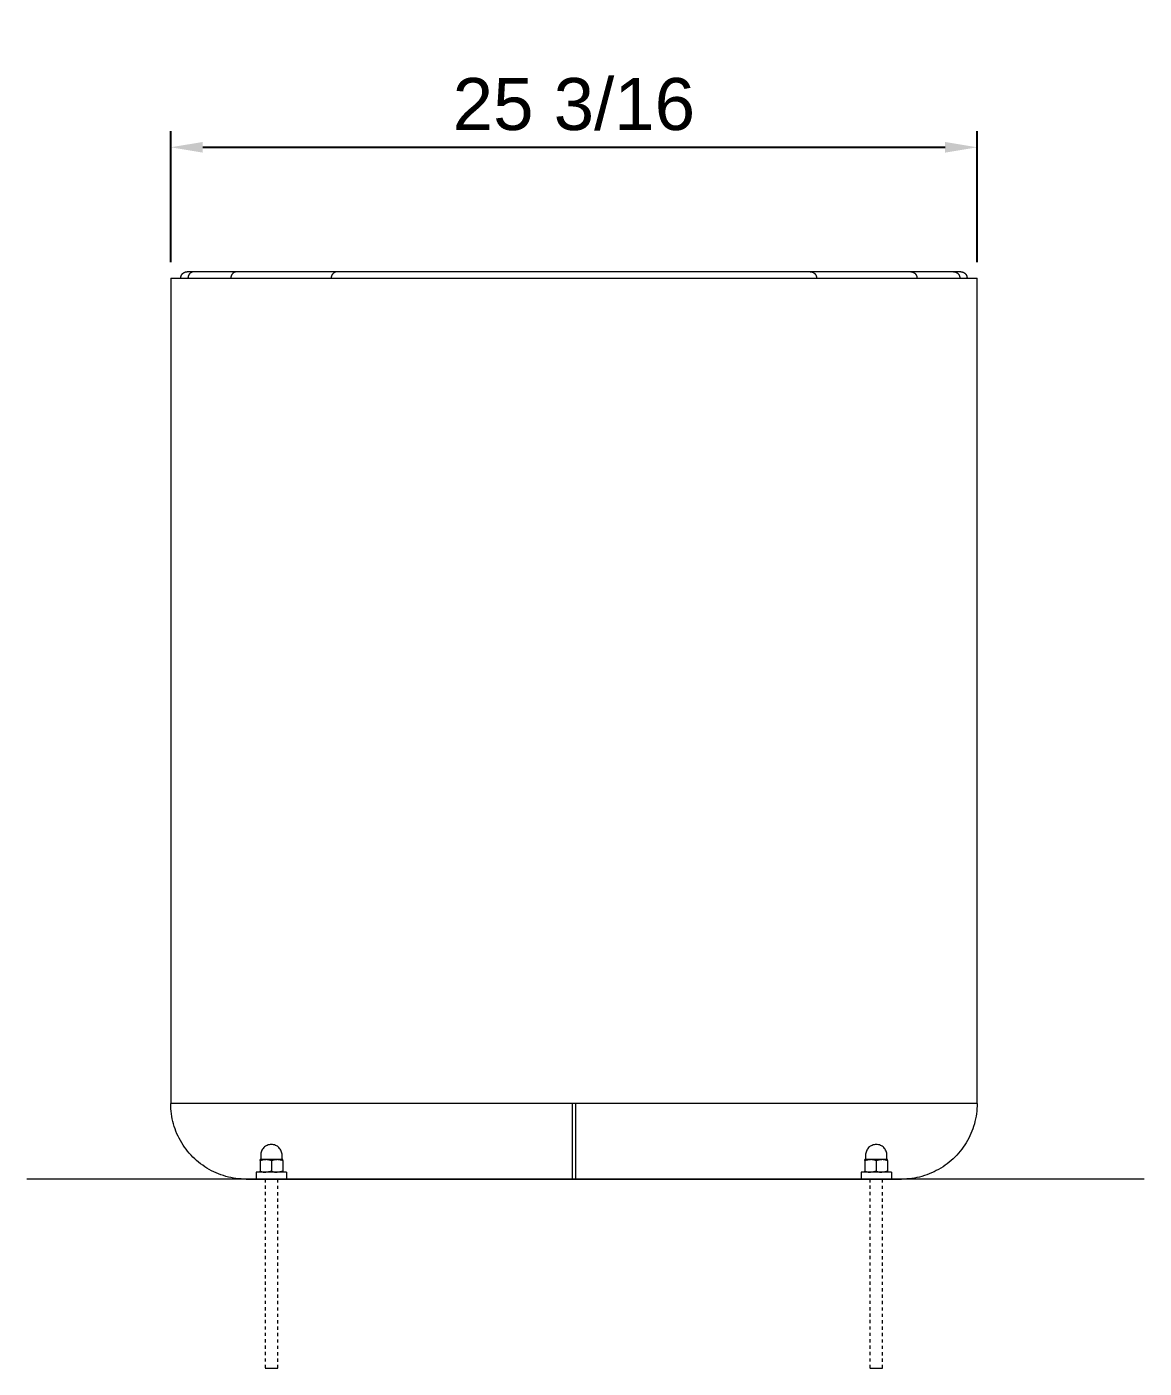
# Model space of a CAD drawing. Header units: inches. Extents: x -4 to 181, y -4 to 117.
# Drawn here: x 77.87 to 112.78, y 75.15 to 117.06 of the extents above; entities that cross this region are included whole.
import ezdxf

# ---------------------------------------------------------------- set-up
doc = ezdxf.new("R2010")
doc.units = ezdxf.units.IN
doc.header["$PDSIZE"] = -1
doc.linetypes.add('HIDDEN', pattern=[1.905, 1.27, -0.635])
for name, color, linetype, lineweight in [('ZANO_R', 7, 'Continuous', 0), ('ZANO_R_przerywana', 250, 'HIDDEN', 0), ('ZANO_W', 1, 'Continuous', 0)]:
    doc.layers.add(name, color=color, linetype=linetype, lineweight=lineweight)
doc.styles.get("Standard").update_dxf_attribs({"font": 'arial.ttf'})
doc.dimstyles.new('amerykanie', dxfattribs={"dimtxt": 50, "dimasz": 50, "dimexe": 0.5, "dimexo": 0.5, "dimgap": 1, "dimtad": 1, "dimdec": 0, "dimzin": 0, "dimlunit": 5, "dimtxsty": 'Standard', "dimcen": 0.09, "dimclrd": 1, "dimclre": 1, "dimclrt": 1, "dimazin": 0, "dimtfac": 1, "dimtdec": 0, "dimtmove": 0, "dimatfit": 3, "dimfxl": 1, "dimtzin": 0, "dimarcsym": 1})

# ---------------------------------------------------------------- blocks, each defined once
blk = doc.blocks.new('*D348')
at = {"layer": 'Defpoints', "color": 0}
for p in [(107.558, 113.294), (82.361, 109.208), (107.558, 109.208)]:
    blk.add_point(p, dxfattribs=at)
at = {"layer": 'ZANO_W', "color": 1, "lineweight": -2}
for p, q in [((82.361, 109.708), (82.361, 113.794)), ((107.558, 109.708), (107.558, 113.794)), ((83.361, 113.294), (106.558, 113.294))]:
    blk.add_line(p, q, dxfattribs=at)
at = {"layer": 'ZANO_W', "color": 1}
for points in [[(83.361, 113.46), (83.361, 113.127), (82.361, 113.294)], [(106.558, 113.127), (106.558, 113.46), (107.558, 113.294)]]:
    blk.add_solid(points, dxfattribs=at)
at = {"layer": 'ZANO_W', "color": 1, "insert": (94.959, 114.634), "char_height": 1.625, "attachment_point": 5}
blk.add_mtext('25 3/16', dxfattribs=at)

msp = doc.modelspace()

# ---------------------------------------------------------------- linework, layer by layer
at = {"layer": 'ZANO_R'}
for p, q in [((82.77033, 109.37645), (82.77613, 109.37984)), ((82.77613, 109.37984), (82.78204, 109.38304)), ((82.78204, 109.38304), (82.78806, 109.38603)), ((82.78806, 109.38603), (82.79418, 109.38881)), ((82.79418, 109.38881), (82.80039, 109.39138)), ((82.80039, 109.39138), (82.80669, 109.39374)), ((82.80669, 109.39374), (82.81306, 109.39588)), ((82.81306, 109.39588), (82.8195, 109.39781)), ((82.8195, 109.39781), (82.826, 109.39951)), ((82.826, 109.39951), (82.83256, 109.40099)), ((82.83256, 109.40099), (82.83916, 109.40224)), ((82.83916, 109.40224), (82.8458, 109.40327)), ((82.8458, 109.40327), (82.85248, 109.40407)), ((82.85248, 109.40407), (82.85917, 109.40465)), ((82.85917, 109.40465), (82.86589, 109.40499)), ((82.86589, 109.40499), (82.87261, 109.40511)), ((82.87362, 109.40511), (82.87261, 109.40511)), ((82.88606, 109.40511), (82.87362, 109.40511)), ((82.88677, 109.40511), (82.88606, 109.40511)), ((82.88716, 109.40511), (82.88677, 109.40511)), ((82.88789, 109.40511), (82.88716, 109.40511)), ((82.8883, 109.40511), (82.88789, 109.40511)), ((82.88905, 109.40511), (82.8883, 109.40511)), ((82.88949, 109.40511), (82.88905, 109.40511)), ((82.89026, 109.40511), (82.88949, 109.40511)), ((82.89071, 109.40511), (82.89026, 109.40511)), ((82.89151, 109.40511), (82.89071, 109.40511)), ((82.89198, 109.40511), (82.89151, 109.40511)), ((82.89281, 109.40511), (82.89198, 109.40511)), ((82.8933, 109.40511), (82.89281, 109.40511)), ((82.89415, 109.40511), (82.8933, 109.40511)), ((82.89465, 109.40511), (82.89415, 109.40511)), ((82.89553, 109.40511), (82.89465, 109.40511)), ((82.89605, 109.40511), (82.89553, 109.40511)), ((82.89696, 109.40511), (82.89605, 109.40511)), ((82.89749, 109.40511), (82.89696, 109.40511)), ((82.89843, 109.40511), (82.89749, 109.40511)), ((82.89898, 109.40511), (82.89843, 109.40511)), ((82.89995, 109.40511), (82.89898, 109.40511)), ((82.90051, 109.40511), (82.89995, 109.40511)), ((82.90151, 109.40511), (82.90051, 109.40511)), ((82.90208, 109.40511), (82.90151, 109.40511)), ((82.90312, 109.40511), (82.90208, 109.40511)), ((82.90369, 109.40511), (82.90312, 109.40511)), ((82.90477, 109.40511), (82.90369, 109.40511)), ((82.90535, 109.40511), (82.90477, 109.40511)), ((82.90646, 109.40511), (82.90535, 109.40511)), ((82.90705, 109.40511), (82.90646, 109.40511)), ((82.9082, 109.40511), (82.90705, 109.40511)), ((82.90879, 109.40511), (82.9082, 109.40511)), ((82.90998, 109.40511), (82.90879, 109.40511)), ((82.91058, 109.40511), (82.90998, 109.40511)), ((82.91181, 109.40511), (82.91058, 109.40511)), ((82.91241, 109.40511), (82.91181, 109.40511)), ((82.91368, 109.40511), (82.91241, 109.40511)), ((82.91428, 109.40511), (82.91368, 109.40511)), ((82.9156, 109.40511), (82.91428, 109.40511)), ((82.9162, 109.40511), (82.9156, 109.40511)), ((82.91757, 109.40511), (82.9162, 109.40511)), ((82.91815, 109.40511), (82.91757, 109.40511)), ((82.96071, 109.40511), (82.91815, 109.40511)), ((83.09791, 109.40511), (82.96071, 109.40511)), ((83.00143, 109.37984), (82.99563, 109.37645)), ((83.00735, 109.38304), (83.00143, 109.37984)), ((83.01337, 109.38603), (83.00735, 109.38304)), ((83.01949, 109.38881), (83.01337, 109.38603)), ((83.0257, 109.39138), (83.01949, 109.38881)), ((83.03199, 109.39374), (83.0257, 109.39138)), ((83.03836, 109.39588), (83.03199, 109.39374)), ((83.0448, 109.39781), (83.03836, 109.39588)), ((83.0513, 109.39951), (83.0448, 109.39781)), ((83.05786, 109.40099), (83.0513, 109.39951)), ((83.06446, 109.40224), (83.05786, 109.40099)), ((83.07111, 109.40327), (83.06446, 109.40224)), ((83.07778, 109.40407), (83.07111, 109.40327)), ((83.08448, 109.40465), (83.07778, 109.40407)), ((83.09119, 109.40499), (83.08448, 109.40465)), ((83.09791, 109.40511), (83.09119, 109.40499)), ((83.3872, 109.40511), (83.09791, 109.40511)), ((83.38785, 109.40511), (83.3872, 109.40511)), ((83.39378, 109.40511), (83.38785, 109.40511)), ((83.3944, 109.40511), (83.39378, 109.40511)), ((83.40039, 109.40511), (83.3944, 109.40511)), ((83.401, 109.40511), (83.40039, 109.40511)), ((83.40705, 109.40511), (83.401, 109.40511)), ((83.40764, 109.40511), (83.40705, 109.40511)), ((83.41375, 109.40511), (83.40764, 109.40511)), ((83.41432, 109.40511), (83.41375, 109.40511)), ((83.42049, 109.40511), (83.41432, 109.40511)), ((83.42104, 109.40511), (83.42049, 109.40511)), ((83.42728, 109.40511), (83.42104, 109.40511)), ((83.42781, 109.40511), (83.42728, 109.40511)), ((83.4341, 109.40511), (83.42781, 109.40511)), ((83.43463, 109.40511), (83.4341, 109.40511)), ((83.44096, 109.40511), (83.43463, 109.40511)), ((83.44149, 109.40511), (83.44096, 109.40511)), ((83.44787, 109.40511), (83.44149, 109.40511)), ((83.44839, 109.40511), (83.44787, 109.40511)), ((83.45481, 109.40511), (83.44839, 109.40511)), ((83.45533, 109.40511), (83.45481, 109.40511)), ((83.4618, 109.40511), (83.45533, 109.40511)), ((83.99143, 109.40511), (83.4618, 109.40511)), ((84.4357, 109.40511), (83.99143, 109.40511)), ((84.33922, 109.37984), (84.33342, 109.37645)), ((84.34514, 109.38304), (84.33922, 109.37984)), ((84.35116, 109.38603), (84.34514, 109.38304)), ((84.35728, 109.38881), (84.35116, 109.38603)), ((84.36349, 109.39138), (84.35728, 109.38881)), ((84.36978, 109.39374), (84.36349, 109.39138)), ((84.37615, 109.39588), (84.36978, 109.39374)), ((84.38259, 109.39781), (84.37615, 109.39588)), ((84.3891, 109.39951), (84.38259, 109.39781)), ((84.39565, 109.40099), (84.3891, 109.39951)), ((84.40226, 109.40224), (84.39565, 109.40099)), ((84.4089, 109.40327), (84.40226, 109.40224)), ((84.41557, 109.40407), (84.4089, 109.40327)), ((84.42227, 109.40465), (84.41557, 109.40407)), ((84.42898, 109.40499), (84.42227, 109.40465)), ((84.4357, 109.40511), (84.42898, 109.40499)), ((85.36947, 109.40511), (84.4357, 109.40511)), ((85.38125, 109.40511), (85.36947, 109.40511)), ((85.38615, 109.40511), (85.38125, 109.40511)), ((85.39797, 109.40511), (85.38615, 109.40511)), ((85.40289, 109.40511), (85.39797, 109.40511)), ((85.41474, 109.40511), (85.40289, 109.40511)), ((85.41968, 109.40511), (85.41474, 109.40511)), ((85.43156, 109.40511), (85.41968, 109.40511)), ((85.43651, 109.40511), (85.43156, 109.40511)), ((85.44844, 109.40511), (85.43651, 109.40511)), ((85.45339, 109.40511), (85.44844, 109.40511)), ((85.46536, 109.40511), (85.45339, 109.40511)), ((85.47032, 109.40511), (85.46536, 109.40511)), ((85.48234, 109.40511), (85.47032, 109.40511)), ((85.4873, 109.40511), (85.48234, 109.40511)), ((85.49937, 109.40511), (85.4873, 109.40511)), ((85.50433, 109.40511), (85.49937, 109.40511)), ((85.51644, 109.40511), (85.50433, 109.40511)), ((85.52141, 109.40511), (85.51644, 109.40511)), ((85.53357, 109.40511), (85.52141, 109.40511)), ((85.53853, 109.40511), (85.53357, 109.40511)), ((85.55075, 109.40511), (85.53853, 109.40511)), ((85.5557, 109.40511), (85.55075, 109.40511)), ((86.56981, 109.40511), (85.5557, 109.40511)), ((87.57277, 109.40511), (86.56981, 109.40511)), ((87.47629, 109.37984), (87.47049, 109.37645)), ((87.4822, 109.38304), (87.47629, 109.37984)), ((87.48822, 109.38603), (87.4822, 109.38304)), ((87.49434, 109.38881), (87.48822, 109.38603)), ((87.50055, 109.39138), (87.49434, 109.38881)), ((87.50685, 109.39374), (87.50055, 109.39138)), ((87.51322, 109.39588), (87.50685, 109.39374)), ((87.51966, 109.39781), (87.51322, 109.39588)), ((87.52616, 109.39951), (87.51966, 109.39781)), ((87.53272, 109.40099), (87.52616, 109.39951)), ((87.53932, 109.40224), (87.53272, 109.40099)), ((87.54596, 109.40327), (87.53932, 109.40224)), ((87.55264, 109.40407), (87.54596, 109.40327)), ((87.55933, 109.40465), (87.55264, 109.40407)), ((87.56605, 109.40499), (87.55933, 109.40465)), ((87.57277, 109.40511), (87.56605, 109.40499)), ((102.34582, 109.40511), (87.57277, 109.40511)), ((102.34582, 109.40511), (102.35254, 109.40499)), ((103.34877, 109.40511), (102.34582, 109.40511)), ((102.35254, 109.40499), (102.35925, 109.40465)), ((102.35925, 109.40465), (102.36595, 109.40407)), ((102.36595, 109.40407), (102.37262, 109.40327)), ((102.37262, 109.40327), (102.37927, 109.40224)), ((102.37927, 109.40224), (102.38587, 109.40099)), ((102.38587, 109.40099), (102.39243, 109.39951)), ((102.39243, 109.39951), (102.39893, 109.39781)), ((102.39893, 109.39781), (102.40537, 109.39588)), ((102.40537, 109.39588), (102.41174, 109.39374)), ((102.41174, 109.39374), (102.41803, 109.39138)), ((102.41803, 109.39138), (102.42424, 109.38881)), ((102.42424, 109.38881), (102.43036, 109.38603)), ((102.43036, 109.38603), (102.43638, 109.38304)), ((102.43638, 109.38304), (102.4423, 109.37984)), ((102.4423, 109.37984), (102.4481, 109.37645)), ((104.36288, 109.40511), (103.34877, 109.40511)), ((104.36784, 109.40511), (104.36288, 109.40511)), ((104.38006, 109.40511), (104.36784, 109.40511)), ((104.38501, 109.40511), (104.38006, 109.40511)), ((104.39718, 109.40511), (104.38501, 109.40511)), ((104.40214, 109.40511), (104.39718, 109.40511)), ((104.41426, 109.40511), (104.40214, 109.40511)), ((104.41922, 109.40511), (104.41426, 109.40511)), ((104.43128, 109.40511), (104.41922, 109.40511)), ((104.43625, 109.40511), (104.43128, 109.40511)), ((104.44826, 109.40511), (104.43625, 109.40511)), ((104.45322, 109.40511), (104.44826, 109.40511)), ((104.46519, 109.40511), (104.45322, 109.40511)), ((104.47015, 109.40511), (104.46519, 109.40511)), ((104.48208, 109.40511), (104.47015, 109.40511)), ((104.48702, 109.40511), (104.48208, 109.40511)), ((104.49891, 109.40511), (104.48702, 109.40511)), ((104.50384, 109.40511), (104.49891, 109.40511)), ((104.5157, 109.40511), (104.50384, 109.40511)), ((104.52062, 109.40511), (104.5157, 109.40511)), ((104.53243, 109.40511), (104.52062, 109.40511)), ((104.53734, 109.40511), (104.53243, 109.40511)), ((104.54912, 109.40511), (104.53734, 109.40511)), ((105.48288, 109.40511), (104.54912, 109.40511)), ((105.48288, 109.40511), (105.4896, 109.40499)), ((105.92716, 109.40511), (105.48288, 109.40511)), ((105.4896, 109.40499), (105.49632, 109.40465)), ((105.49632, 109.40465), (105.50301, 109.40407)), ((105.50301, 109.40407), (105.50969, 109.40327)), ((105.50969, 109.40327), (105.51633, 109.40224)), ((105.51633, 109.40224), (105.52293, 109.40099)), ((105.52293, 109.40099), (105.52949, 109.39951)), ((105.52949, 109.39951), (105.53599, 109.39781)), ((105.53599, 109.39781), (105.54243, 109.39588)), ((105.54243, 109.39588), (105.5488, 109.39374)), ((105.5488, 109.39374), (105.5551, 109.39138)), ((105.5551, 109.39138), (105.56131, 109.38881)), ((105.56131, 109.38881), (105.56743, 109.38603)), ((105.56743, 109.38603), (105.57345, 109.38304)), ((105.57345, 109.38304), (105.57936, 109.37984)), ((105.57936, 109.37984), (105.58516, 109.37645)), ((106.45679, 109.40511), (105.92716, 109.40511)), ((106.46325, 109.40511), (106.45679, 109.40511)), ((106.46377, 109.40511), (106.46325, 109.40511)), ((106.4702, 109.40511), (106.46377, 109.40511)), ((106.47072, 109.40511), (106.4702, 109.40511)), ((106.4771, 109.40511), (106.47072, 109.40511)), ((106.47762, 109.40511), (106.4771, 109.40511)), ((106.48396, 109.40511), (106.47762, 109.40511)), ((106.48449, 109.40511), (106.48396, 109.40511)), ((106.49077, 109.40511), (106.48449, 109.40511)), ((106.49131, 109.40511), (106.49077, 109.40511)), ((106.49754, 109.40511), (106.49131, 109.40511)), ((106.49809, 109.40511), (106.49754, 109.40511)), ((106.50427, 109.40511), (106.49809, 109.40511)), ((106.50483, 109.40511), (106.50427, 109.40511)), ((106.51095, 109.40511), (106.50483, 109.40511)), ((106.51153, 109.40511), (106.51095, 109.40511)), ((106.51759, 109.40511), (106.51153, 109.40511)), ((106.51819, 109.40511), (106.51759, 109.40511)), ((106.52418, 109.40511), (106.51819, 109.40511)), ((106.52481, 109.40511), (106.52418, 109.40511)), ((106.53074, 109.40511), (106.52481, 109.40511)), ((106.53139, 109.40511), (106.53074, 109.40511)), ((106.82067, 109.40511), (106.53139, 109.40511)), ((106.82067, 109.40511), (106.82739, 109.40499)), ((106.95788, 109.40511), (106.82067, 109.40511)), ((106.82739, 109.40499), (106.83411, 109.40465)), ((106.83411, 109.40465), (106.8408, 109.40407)), ((106.8408, 109.40407), (106.84748, 109.40327)), ((106.84748, 109.40327), (106.85412, 109.40224)), ((106.85412, 109.40224), (106.86072, 109.40099)), ((106.86072, 109.40099), (106.86728, 109.39951)), ((106.86728, 109.39951), (106.87378, 109.39781)), ((106.87378, 109.39781), (106.88022, 109.39588)), ((106.88022, 109.39588), (106.88659, 109.39374)), ((106.88659, 109.39374), (106.89289, 109.39138)), ((106.89289, 109.39138), (106.8991, 109.38881)), ((106.8991, 109.38881), (106.90522, 109.38603)), ((106.90522, 109.38603), (106.91124, 109.38304)), ((106.91124, 109.38304), (106.91715, 109.37984)), ((106.91715, 109.37984), (106.92295, 109.37645)), ((107.00043, 109.40511), (106.95788, 109.40511)), ((107.00102, 109.40511), (107.00043, 109.40511)), ((107.00239, 109.40511), (107.00102, 109.40511)), ((107.00298, 109.40511), (107.00239, 109.40511)), ((107.0043, 109.40511), (107.00298, 109.40511)), ((107.0049, 109.40511), (107.0043, 109.40511)), ((107.00618, 109.40511), (107.0049, 109.40511)), ((107.00677, 109.40511), (107.00618, 109.40511)), ((107.008, 109.40511), (107.00677, 109.40511)), ((107.0086, 109.40511), (107.008, 109.40511)), ((107.00979, 109.40511), (107.0086, 109.40511)), ((107.01039, 109.40511), (107.00979, 109.40511)), ((107.01153, 109.40511), (107.01039, 109.40511)), ((107.01213, 109.40511), (107.01153, 109.40511)), ((107.01323, 109.40511), (107.01213, 109.40511)), ((107.01382, 109.40511), (107.01323, 109.40511)), ((107.01489, 109.40511), (107.01382, 109.40511)), ((107.01547, 109.40511), (107.01489, 109.40511)), ((107.01651, 109.40511), (107.01547, 109.40511)), ((107.01707, 109.40511), (107.01651, 109.40511)), ((107.01808, 109.40511), (107.01707, 109.40511)), ((107.01863, 109.40511), (107.01808, 109.40511)), ((107.01961, 109.40511), (107.01863, 109.40511)), ((107.02015, 109.40511), (107.01961, 109.40511)), ((107.02109, 109.40511), (107.02015, 109.40511)), ((107.02162, 109.40511), (107.02109, 109.40511)), ((107.02253, 109.40511), (107.02162, 109.40511)), ((107.02305, 109.40511), (107.02253, 109.40511)), ((107.02393, 109.40511), (107.02305, 109.40511)), ((107.02444, 109.40511), (107.02393, 109.40511)), ((107.02529, 109.40511), (107.02444, 109.40511)), ((107.02578, 109.40511), (107.02529, 109.40511)), ((107.0266, 109.40511), (107.02578, 109.40511)), ((107.02707, 109.40511), (107.0266, 109.40511)), ((107.02787, 109.40511), (107.02707, 109.40511)), ((107.02832, 109.40511), (107.02787, 109.40511)), ((107.0291, 109.40511), (107.02832, 109.40511)), ((107.02953, 109.40511), (107.0291, 109.40511)), ((107.03028, 109.40511), (107.02953, 109.40511)), ((107.0307, 109.40511), (107.03028, 109.40511)), ((107.03143, 109.40511), (107.0307, 109.40511)), ((107.03182, 109.40511), (107.03143, 109.40511)), ((107.03252, 109.40511), (107.03182, 109.40511)), ((107.04497, 109.40511), (107.03252, 109.40511)), ((107.04598, 109.40511), (107.04497, 109.40511)), ((107.04598, 109.40511), (107.0527, 109.40499)), ((107.0527, 109.40499), (107.05941, 109.40465)), ((107.05941, 109.40465), (107.06611, 109.40407)), ((107.06611, 109.40407), (107.07278, 109.40327)), ((107.07278, 109.40327), (107.07943, 109.40224)), ((107.07943, 109.40224), (107.08603, 109.40099)), ((107.08603, 109.40099), (107.09259, 109.39951)), ((107.09259, 109.39951), (107.09909, 109.39781)), ((107.09909, 109.39781), (107.10553, 109.39588)), ((107.10553, 109.39588), (107.1119, 109.39374)), ((107.1119, 109.39374), (107.11819, 109.39138)), ((107.11819, 109.39138), (107.1244, 109.38881)), ((107.1244, 109.38881), (107.13052, 109.38603)), ((107.13052, 109.38603), (107.13654, 109.38304)), ((107.13654, 109.38304), (107.14246, 109.37984)), ((107.14246, 109.37984), (107.14826, 109.37645)), ((82.36079, 109.20825), (82.36079, 83.4207)), ((82.36079, 109.20825), (107.55779, 109.20825)), ((82.67576, 109.20825), (82.67587, 109.21498)), ((82.67587, 109.21498), (82.67621, 109.22169)), ((82.67621, 109.22169), (82.67679, 109.22839)), ((82.67679, 109.22839), (82.67759, 109.23506)), ((82.67759, 109.23506), (82.67862, 109.2417)), ((82.67862, 109.2417), (82.67987, 109.24831)), ((82.67987, 109.24831), (82.68135, 109.25486)), ((82.68135, 109.25486), (82.68305, 109.26136)), ((82.68305, 109.26136), (82.68498, 109.26781)), ((82.68498, 109.26781), (82.68712, 109.27418)), ((82.68712, 109.27418), (82.68948, 109.28047)), ((82.68948, 109.28047), (82.69205, 109.28668)), ((82.69205, 109.28668), (82.69484, 109.2928)), ((82.69484, 109.2928), (82.69783, 109.29882)), ((82.69783, 109.29882), (82.70102, 109.30473)), ((82.70102, 109.30473), (82.70441, 109.31054)), ((82.70441, 109.31054), (82.708, 109.31622)), ((82.708, 109.31622), (82.71178, 109.32178)), ((82.71178, 109.32178), (82.71575, 109.3272)), ((82.71575, 109.3272), (82.71991, 109.33249)), ((82.71991, 109.33249), (82.72424, 109.33763)), ((82.72424, 109.33763), (82.72874, 109.34262)), ((82.72874, 109.34262), (82.73341, 109.34745)), ((82.73341, 109.34745), (82.73825, 109.35212)), ((82.73825, 109.35212), (82.74324, 109.35662)), ((82.74324, 109.35662), (82.74838, 109.36095)), ((82.74838, 109.36095), (82.75366, 109.36511)), ((82.75366, 109.36511), (82.75909, 109.36908)), ((82.75909, 109.36908), (82.76464, 109.37286)), ((82.76464, 109.37286), (82.77033, 109.37645)), ((82.90118, 109.21498), (82.90106, 109.20825)), ((82.90152, 109.22169), (82.90118, 109.21498)), ((82.90209, 109.22839), (82.90152, 109.22169)), ((82.90289, 109.23506), (82.90209, 109.22839)), ((82.90392, 109.2417), (82.90289, 109.23506)), ((82.90518, 109.24831), (82.90392, 109.2417)), ((82.90666, 109.25486), (82.90518, 109.24831)), ((82.90836, 109.26136), (82.90666, 109.25486)), ((82.91028, 109.26781), (82.90836, 109.26136)), ((82.91243, 109.27418), (82.91028, 109.26781)), ((82.91479, 109.28047), (82.91243, 109.27418)), ((82.91736, 109.28668), (82.91479, 109.28047)), ((82.92014, 109.2928), (82.91736, 109.28668)), ((82.92313, 109.29882), (82.92014, 109.2928)), ((82.92632, 109.30473), (82.92313, 109.29882)), ((82.92972, 109.31054), (82.92632, 109.30473)), ((82.93331, 109.31622), (82.92972, 109.31054)), ((82.93709, 109.32178), (82.93331, 109.31622)), ((82.94106, 109.3272), (82.93709, 109.32178)), ((82.94521, 109.33249), (82.94106, 109.3272)), ((82.94954, 109.33763), (82.94521, 109.33249)), ((82.95405, 109.34262), (82.94954, 109.33763)), ((82.95872, 109.34745), (82.95405, 109.34262)), ((82.96355, 109.35212), (82.95872, 109.34745)), ((82.96854, 109.35662), (82.96355, 109.35212)), ((82.97368, 109.36095), (82.96854, 109.35662)), ((82.97897, 109.36511), (82.97368, 109.36095)), ((82.98439, 109.36908), (82.97897, 109.36511)), ((82.98995, 109.37286), (82.98439, 109.36908)), ((82.99563, 109.37645), (82.98995, 109.37286)), ((84.23897, 109.21498), (84.23885, 109.20825)), ((84.23931, 109.22169), (84.23897, 109.21498)), ((84.23988, 109.22839), (84.23931, 109.22169)), ((84.24069, 109.23506), (84.23988, 109.22839)), ((84.24171, 109.2417), (84.24069, 109.23506)), ((84.24297, 109.24831), (84.24171, 109.2417)), ((84.24445, 109.25486), (84.24297, 109.24831)), ((84.24615, 109.26136), (84.24445, 109.25486)), ((84.24808, 109.26781), (84.24615, 109.26136)), ((84.25022, 109.27418), (84.24808, 109.26781)), ((84.25258, 109.28047), (84.25022, 109.27418)), ((84.25515, 109.28668), (84.25258, 109.28047)), ((84.25793, 109.2928), (84.25515, 109.28668)), ((84.26092, 109.29882), (84.25793, 109.2928)), ((84.26412, 109.30473), (84.26092, 109.29882)), ((84.26751, 109.31054), (84.26412, 109.30473)), ((84.2711, 109.31622), (84.26751, 109.31054)), ((84.27488, 109.32178), (84.2711, 109.31622)), ((84.27885, 109.3272), (84.27488, 109.32178)), ((84.283, 109.33249), (84.27885, 109.3272)), ((84.28733, 109.33763), (84.283, 109.33249)), ((84.29184, 109.34262), (84.28733, 109.33763)), ((84.29651, 109.34745), (84.29184, 109.34262)), ((84.30134, 109.35212), (84.29651, 109.34745)), ((84.30633, 109.35662), (84.30134, 109.35212)), ((84.31147, 109.36095), (84.30633, 109.35662)), ((84.31676, 109.36511), (84.31147, 109.36095)), ((84.32218, 109.36908), (84.31676, 109.36511)), ((84.32774, 109.37286), (84.32218, 109.36908)), ((84.33342, 109.37645), (84.32774, 109.37286)), ((87.37603, 109.21498), (87.37592, 109.20825)), ((87.37637, 109.22169), (87.37603, 109.21498)), ((87.37695, 109.22839), (87.37637, 109.22169)), ((87.37775, 109.23506), (87.37695, 109.22839)), ((87.37878, 109.2417), (87.37775, 109.23506)), ((87.38003, 109.24831), (87.37878, 109.2417)), ((87.38151, 109.25486), (87.38003, 109.24831)), ((87.38322, 109.26136), (87.38151, 109.25486)), ((87.38514, 109.26781), (87.38322, 109.26136)), ((87.38728, 109.27418), (87.38514, 109.26781)), ((87.38964, 109.28047), (87.38728, 109.27418)), ((87.39221, 109.28668), (87.38964, 109.28047)), ((87.395, 109.2928), (87.39221, 109.28668)), ((87.39799, 109.29882), (87.395, 109.2928)), ((87.40118, 109.30473), (87.39799, 109.29882)), ((87.40457, 109.31054), (87.40118, 109.30473)), ((87.40816, 109.31622), (87.40457, 109.31054)), ((87.41195, 109.32178), (87.40816, 109.31622)), ((87.41591, 109.3272), (87.41195, 109.32178)), ((87.42007, 109.33249), (87.41591, 109.3272)), ((87.4244, 109.33763), (87.42007, 109.33249)), ((87.4289, 109.34262), (87.4244, 109.33763)), ((87.43357, 109.34745), (87.4289, 109.34262)), ((87.43841, 109.35212), (87.43357, 109.34745)), ((87.4434, 109.35662), (87.43841, 109.35212)), ((87.44854, 109.36095), (87.4434, 109.35662)), ((87.45382, 109.36511), (87.44854, 109.36095)), ((87.45925, 109.36908), (87.45382, 109.36511)), ((87.4648, 109.37286), (87.45925, 109.36908)), ((87.47049, 109.37645), (87.4648, 109.37286)), ((102.4481, 109.37645), (102.45378, 109.37286)), ((102.45378, 109.37286), (102.45934, 109.36908)), ((102.45934, 109.36908), (102.46476, 109.36511)), ((102.46476, 109.36511), (102.47005, 109.36095)), ((102.47005, 109.36095), (102.47519, 109.35662)), ((102.47519, 109.35662), (102.48018, 109.35212)), ((102.48018, 109.35212), (102.48501, 109.34745)), ((102.48501, 109.34745), (102.48968, 109.34262)), ((102.48968, 109.34262), (102.49419, 109.33763)), ((102.49419, 109.33763), (102.49852, 109.33249)), ((102.49852, 109.33249), (102.50267, 109.3272)), ((102.50267, 109.3272), (102.50664, 109.32178)), ((102.50664, 109.32178), (102.51042, 109.31622)), ((102.51042, 109.31622), (102.51401, 109.31054)), ((102.51401, 109.31054), (102.51741, 109.30473)), ((102.51741, 109.30473), (102.5206, 109.29882)), ((102.5206, 109.29882), (102.52359, 109.2928)), ((102.52359, 109.2928), (102.52637, 109.28668)), ((102.52637, 109.28668), (102.52894, 109.28047)), ((102.52894, 109.28047), (102.5313, 109.27418)), ((102.5313, 109.27418), (102.53345, 109.26781)), ((102.53345, 109.26781), (102.53537, 109.26136)), ((102.53537, 109.26136), (102.53707, 109.25486)), ((102.53707, 109.25486), (102.53855, 109.24831)), ((102.53855, 109.24831), (102.53981, 109.2417)), ((102.53981, 109.2417), (102.54084, 109.23506)), ((102.54084, 109.23506), (102.54164, 109.22839)), ((102.54164, 109.22839), (102.54221, 109.22169)), ((102.54221, 109.22169), (102.54255, 109.21498)), ((102.54255, 109.21498), (102.54267, 109.20825)), ((105.58516, 109.37645), (105.59085, 109.37286)), ((105.59085, 109.37286), (105.5964, 109.36908)), ((105.5964, 109.36908), (105.60183, 109.36511)), ((105.60183, 109.36511), (105.60711, 109.36095)), ((105.60711, 109.36095), (105.61225, 109.35662)), ((105.61225, 109.35662), (105.61724, 109.35212)), ((105.61724, 109.35212), (105.62208, 109.34745)), ((105.62208, 109.34745), (105.62675, 109.34262)), ((105.62675, 109.34262), (105.63125, 109.33763)), ((105.63125, 109.33763), (105.63558, 109.33249)), ((105.63558, 109.33249), (105.63973, 109.3272)), ((105.63973, 109.3272), (105.6437, 109.32178)), ((105.6437, 109.32178), (105.64749, 109.31622)), ((105.64749, 109.31622), (105.65108, 109.31054)), ((105.65108, 109.31054), (105.65447, 109.30473)), ((105.65447, 109.30473), (105.65766, 109.29882)), ((105.65766, 109.29882), (105.66065, 109.2928)), ((105.66065, 109.2928), (105.66344, 109.28668)), ((105.66344, 109.28668), (105.66601, 109.28047)), ((105.66601, 109.28047), (105.66837, 109.27418)), ((105.66837, 109.27418), (105.67051, 109.26781)), ((105.67051, 109.26781), (105.67243, 109.26136)), ((105.67243, 109.26136), (105.67414, 109.25486)), ((105.67414, 109.25486), (105.67562, 109.24831)), ((105.67562, 109.24831), (105.67687, 109.2417)), ((105.67687, 109.2417), (105.6779, 109.23506)), ((105.6779, 109.23506), (105.6787, 109.22839)), ((105.6787, 109.22839), (105.67927, 109.22169)), ((105.67927, 109.22169), (105.67962, 109.21498)), ((105.67962, 109.21498), (105.67973, 109.20825)), ((106.92295, 109.37645), (106.92864, 109.37286)), ((106.92864, 109.37286), (106.93419, 109.36908)), ((106.93419, 109.36908), (106.93962, 109.36511)), ((106.93962, 109.36511), (106.9449, 109.36095)), ((106.9449, 109.36095), (106.95004, 109.35662)), ((106.95004, 109.35662), (106.95504, 109.35212)), ((106.95504, 109.35212), (106.95987, 109.34745)), ((106.95987, 109.34745), (106.96454, 109.34262)), ((106.96454, 109.34262), (106.96904, 109.33763)), ((106.96904, 109.33763), (106.97337, 109.33249)), ((106.97337, 109.33249), (106.97753, 109.3272)), ((106.97753, 109.3272), (106.9815, 109.32178)), ((106.9815, 109.32178), (106.98528, 109.31622)), ((106.98528, 109.31622), (106.98887, 109.31054)), ((106.98887, 109.31054), (106.99226, 109.30473)), ((106.99226, 109.30473), (106.99545, 109.29882)), ((106.99545, 109.29882), (106.99845, 109.2928)), ((106.99845, 109.2928), (107.00123, 109.28668)), ((107.00123, 109.28668), (107.0038, 109.28047)), ((107.0038, 109.28047), (107.00616, 109.27418)), ((107.00616, 109.27418), (107.0083, 109.26781)), ((107.0083, 109.26781), (107.01023, 109.26136)), ((107.01023, 109.26136), (107.01193, 109.25486)), ((107.01193, 109.25486), (107.01341, 109.24831)), ((107.01341, 109.24831), (107.01466, 109.2417)), ((107.01466, 109.2417), (107.01569, 109.23506)), ((107.01569, 109.23506), (107.01649, 109.22839)), ((107.01649, 109.22839), (107.01707, 109.22169)), ((107.01707, 109.22169), (107.01741, 109.21498)), ((107.01741, 109.21498), (107.01752, 109.20825)), ((107.14826, 109.37645), (107.15394, 109.37286)), ((107.15394, 109.37286), (107.1595, 109.36908)), ((107.1595, 109.36908), (107.16492, 109.36511)), ((107.16492, 109.36511), (107.17021, 109.36095)), ((107.17021, 109.36095), (107.17535, 109.35662)), ((107.17535, 109.35662), (107.18034, 109.35212)), ((107.18034, 109.35212), (107.18517, 109.34745)), ((107.18517, 109.34745), (107.18984, 109.34262)), ((107.18984, 109.34262), (107.19435, 109.33763)), ((107.19435, 109.33763), (107.19868, 109.33249)), ((107.19868, 109.33249), (107.20283, 109.3272)), ((107.20283, 109.3272), (107.2068, 109.32178)), ((107.2068, 109.32178), (107.21058, 109.31622)), ((107.21058, 109.31622), (107.21417, 109.31054)), ((107.21417, 109.31054), (107.21757, 109.30473)), ((107.21757, 109.30473), (107.22076, 109.29882)), ((107.22076, 109.29882), (107.22375, 109.2928)), ((107.22375, 109.2928), (107.22653, 109.28668)), ((107.22653, 109.28668), (107.22911, 109.28047)), ((107.22911, 109.28047), (107.23146, 109.27418)), ((107.23146, 109.27418), (107.23361, 109.26781)), ((107.23361, 109.26781), (107.23553, 109.26136)), ((107.23553, 109.26136), (107.23723, 109.25486)), ((107.23723, 109.25486), (107.23871, 109.24831)), ((107.23871, 109.24831), (107.23997, 109.2417)), ((107.23997, 109.2417), (107.241, 109.23506)), ((107.241, 109.23506), (107.2418, 109.22839)), ((107.2418, 109.22839), (107.24237, 109.22169)), ((107.24237, 109.22169), (107.24272, 109.21498)), ((107.24272, 109.21498), (107.24283, 109.20825)), ((107.55779, 83.4207), (107.55779, 109.20825)), ((82.36079, 83.41775), (82.3608, 83.4207)), ((107.55779, 83.4207), (82.36079, 83.4207)), ((82.36217, 83.3371), (82.36079, 83.41775)), ((94.90024, 83.41849), (94.90024, 83.4207)), ((94.90024, 83.41849), (94.90024, 83.41775)), ((95.01835, 83.41849), (94.90024, 83.41849)), ((94.90024, 83.41775), (94.90024, 81.05556)), ((95.01835, 83.4207), (95.01835, 83.41849)), ((95.01835, 83.41775), (95.01835, 83.41849)), ((95.01835, 81.05553), (95.01835, 83.41775)), ((107.55779, 83.4207), (107.55651, 83.33999)), ((82.3663, 83.25654), (82.36217, 83.3371)), ((82.37318, 83.17618), (82.3663, 83.25654)), ((82.3828, 83.09609), (82.37318, 83.17618)), ((82.39514, 83.01638), (82.3828, 83.09609)), ((82.4102, 82.93714), (82.39514, 83.01638)), ((107.52389, 83.01898), (107.50891, 82.93965)), ((107.53616, 83.09876), (107.52389, 83.01898)), ((107.54569, 83.17892), (107.53616, 83.09876)), ((107.55248, 83.25936), (107.54569, 83.17892)), ((107.55651, 83.33999), (107.55248, 83.25936)), ((82.42796, 82.85846), (82.4102, 82.93714)), ((82.44839, 82.78043), (82.42796, 82.85846)), ((82.47148, 82.70314), (82.44839, 82.78043)), ((82.49719, 82.62669), (82.47148, 82.70314)), ((82.52549, 82.55116), (82.49719, 82.62669)), ((107.42218, 82.62887), (107.39392, 82.55325)), ((107.44783, 82.70541), (107.42218, 82.62887)), ((107.47085, 82.78278), (107.44783, 82.70541)), ((107.49122, 82.86089), (107.47085, 82.78278)), ((107.50891, 82.93965), (107.49122, 82.86089)), ((82.55636, 82.47664), (82.52549, 82.55116)), ((82.58975, 82.40321), (82.55636, 82.47664)), ((82.62563, 82.33097), (82.58975, 82.40321)), ((82.66396, 82.26), (82.62563, 82.33097)), ((82.70469, 82.19038), (82.66396, 82.26)), ((82.74777, 82.12218), (82.70469, 82.19038)), ((107.2149, 82.19202), (107.17184, 82.12374)), ((107.2556, 82.26173), (107.2149, 82.19202)), ((107.2939, 82.3328), (107.2556, 82.26173)), ((107.32974, 82.40513), (107.2939, 82.3328)), ((107.3631, 82.47864), (107.32974, 82.40513)), ((107.39392, 82.55325), (107.3631, 82.47864)), ((82.79315, 82.0555), (82.74777, 82.12218)), ((82.84079, 81.99041), (82.79315, 82.0555)), ((82.89061, 81.92698), (82.84079, 81.99041)), ((82.94258, 81.86529), (82.89061, 81.92698)), ((82.99662, 81.80541), (82.94258, 81.86529)), ((83.05267, 81.74741), (82.99662, 81.80541)), ((83.11067, 81.69135), (83.05267, 81.74741)), ((106.86696, 81.74845), (106.80895, 81.69232)), ((106.92302, 81.80653), (106.86696, 81.74845)), ((106.97707, 81.8665), (106.92302, 81.80653)), ((107.02903, 81.92827), (106.97707, 81.8665)), ((107.07885, 81.99179), (107.02903, 81.92827)), ((107.12647, 82.05697), (107.07885, 81.99179)), ((107.17184, 82.12374), (107.12647, 82.05697)), ((83.17055, 81.63731), (83.11067, 81.69135)), ((83.23225, 81.58535), (83.17055, 81.63731)), ((83.29567, 81.53552), (83.23225, 81.58535)), ((83.36077, 81.48789), (83.29567, 81.53552)), ((83.42745, 81.4425), (83.36077, 81.48789)), ((83.49564, 81.39942), (83.42745, 81.4425)), ((83.56527, 81.35869), (83.49564, 81.39942)), ((83.63624, 81.32037), (83.56527, 81.35869)), ((83.70848, 81.28449), (83.63624, 81.32037)), ((106.28315, 81.32078), (106.21086, 81.28485)), ((106.35416, 81.35917), (106.28315, 81.32078)), ((106.42382, 81.39996), (106.35416, 81.35917)), ((106.49205, 81.4431), (106.42382, 81.39996)), ((106.55876, 81.48855), (106.49205, 81.4431)), ((106.62389, 81.53626), (106.55876, 81.48855)), ((106.68734, 81.58616), (106.62389, 81.53626)), ((106.74905, 81.6382), (106.68734, 81.58616)), ((106.80895, 81.69232), (106.74905, 81.6382)), ((83.7819, 81.25109), (83.70848, 81.28449)), ((83.85642, 81.22023), (83.7819, 81.25109)), ((83.93195, 81.19192), (83.85642, 81.22023)), ((84.00841, 81.16621), (83.93195, 81.19192)), ((84.08569, 81.14313), (84.00841, 81.16621)), ((84.16372, 81.12269), (84.08569, 81.14313)), ((84.24241, 81.10494), (84.16372, 81.12269)), ((84.32165, 81.08988), (84.24241, 81.10494)), ((84.40136, 81.07753), (84.32165, 81.08988)), ((84.48144, 81.06791), (84.40136, 81.07753)), ((84.56181, 81.06104), (84.48144, 81.06791)), ((84.64236, 81.05691), (84.56181, 81.06104)), ((84.72301, 81.05553), (84.64236, 81.05691)), ((84.72301, 81.05553), (94.90024, 81.05553)), ((94.90024, 81.05553), (95.01835, 81.05553)), ((95.01835, 81.05553), (105.19558, 81.05553)), ((105.27629, 81.05691), (105.19558, 81.05553)), ((105.35691, 81.06104), (105.27629, 81.05691)), ((105.43734, 81.06793), (105.35691, 81.06104)), ((105.51749, 81.07757), (105.43734, 81.06793)), ((105.59726, 81.08993), (105.51749, 81.07757)), ((105.67656, 81.10501), (105.59726, 81.08993)), ((105.7553, 81.1228), (105.67656, 81.10501)), ((105.83339, 81.14326), (105.7553, 81.1228)), ((105.91073, 81.16639), (105.83339, 81.14326)), ((105.98724, 81.19214), (105.91073, 81.16639)), ((106.06282, 81.22049), (105.98724, 81.19214)), ((106.13739, 81.2514), (106.06282, 81.22049)), ((106.21086, 81.28485), (106.13739, 81.2514))]:
    msp.add_line(p, q, dxfattribs=at)
for points in [[(112.77723, 81.05553), (77.86629, 81.05553)], [(103.93322, 81.17364), (103.93322, 81.05553)]]:
    msp.add_lwpolyline(points, dxfattribs=at)
at = {"layer": 'ZANO_R_przerywana'}
for p, q in [((85.17323, 81.80356), (85.17323, 81.67561)), ((85.84252, 81.67561), (85.84252, 81.80356)), ((104.07102, 81.80356), (104.07102, 81.67561)), ((104.74031, 81.67561), (104.74031, 81.80356)), ((85.15354, 81.63412), (85.15354, 81.66577)), ((85.33071, 81.66577), (85.15354, 81.66577)), ((85.15354, 81.63412), (85.15354, 81.30371)), ((85.15354, 81.27206), (85.15354, 81.30371)), ((85.68504, 81.66577), (85.33071, 81.66577)), ((85.50788, 81.63412), (85.50788, 81.30371)), ((85.86221, 81.66577), (85.68504, 81.66577)), ((85.86221, 81.63412), (85.86221, 81.66577)), ((85.86221, 81.63412), (85.86221, 81.30371)), ((85.86221, 81.27206), (85.86221, 81.30371)), ((104.05133, 81.63412), (104.05133, 81.66577)), ((104.2285, 81.66577), (104.05133, 81.66577)), ((104.05133, 81.63412), (104.05133, 81.30371)), ((104.05133, 81.27206), (104.05133, 81.30371)), ((104.58283, 81.66577), (104.2285, 81.66577)), ((104.40567, 81.63412), (104.40567, 81.30371)), ((104.76, 81.66577), (104.58283, 81.66577)), ((104.76, 81.63412), (104.76, 81.66577)), ((104.76, 81.63412), (104.76, 81.30371)), ((104.76, 81.27206), (104.76, 81.30371)), ((85.03543, 81.27206), (85.03543, 81.17364)), ((85.98032, 81.27206), (85.03543, 81.27206)), ((103.93322, 81.27206), (103.93322, 81.17364)), ((104.87811, 81.27206), (103.93322, 81.27206))]:
    msp.add_line(p, q, dxfattribs=at)
at = {"layer": 'ZANO_R_przerywana', "ltscale": 0.05}
for p, q in [((85.31102, 81.05553), (85.31102, 75.14998)), ((85.70473, 75.14998), (85.70473, 81.05553)), ((104.20881, 81.05553), (104.20881, 75.14998)), ((104.60252, 75.14998), (104.60252, 81.05553))]:
    msp.add_line(p, q, dxfattribs=at)
at = {"layer": 'ZANO_R_przerywana', "flags": 128}
for points in [[(85.15354, 81.63412), (85.24034, 81.65708), (85.33071, 81.66577)], [(85.50788, 81.30371), (85.42108, 81.28075), (85.33071, 81.27206)], [(85.50788, 81.63412), (85.59467, 81.65708), (85.68504, 81.66577)], [(85.86221, 81.30371), (85.77541, 81.28075), (85.68504, 81.27206)], [(104.05133, 81.63412), (104.13813, 81.65708), (104.2285, 81.66577)], [(104.40567, 81.30371), (104.31887, 81.28075), (104.2285, 81.27206)], [(104.40567, 81.63412), (104.49246, 81.65708), (104.58283, 81.66577)], [(104.76, 81.30371), (104.6732, 81.28075), (104.58283, 81.27206)]]:
    msp.add_lwpolyline(points, dxfattribs=at)
at = {"layer": 'ZANO_R_przerywana'}
for points in [[(85.03543, 81.17364), (85.03543, 81.05553)], [(85.98032, 81.27206), (85.98032, 81.05553)], [(104.87811, 81.27206), (104.87811, 81.05553)], [(85.31102, 75.14998), (85.70473, 75.14998)], [(104.20881, 75.14998), (104.60252, 75.14998)]]:
    msp.add_lwpolyline(points, dxfattribs=at)
for centre, radius, start, end in [((85.50788, 81.80356), 0.33465, 0, 180), ((104.40567, 81.80356), 0.33465, 0, 180), ((85.33524, 81.80917), 0.53713, 250.227892, 269.516427), ((85.16339, 81.67561), 0.00984, 270, 0), ((85.32618, 81.12869), 0.5371, 70.22693, 89.516653), ((85.68958, 81.80917), 0.53713, 250.227892, 269.516427), ((85.68051, 81.12869), 0.5371, 70.22693, 89.516653), ((85.85237, 81.67561), 0.00984, 180, 270), ((104.23303, 81.80917), 0.53713, 250.227892, 269.516427), ((104.06118, 81.67561), 0.00984, 270, 0), ((104.22397, 81.12869), 0.5371, 70.22693, 89.516653), ((104.58737, 81.80917), 0.53713, 250.227892, 269.516427), ((104.5783, 81.12869), 0.5371, 70.22693, 89.516653), ((104.75016, 81.67561), 0.00984, 180, 270)]:
    msp.add_arc(centre, radius, start, end, dxfattribs=at)

# ---------------------------------------------------------------- dimensions: what is measured, and where the dimension line sits
at = {"layer": 'ZANO_W'}
dim = msp.add_linear_dim(base=(107.55779, 113.29369), p1=(82.36079, 109.20825), p2=(107.55779, 109.20825), dimstyle='amerykanie', override={"dimtxt": 1.625, "dimasz": 1, "dimgap": 0.5, "dimdec": 4, "dimaunit": 1, "dimadec": 1, "dimtdec": 4, "dimtmove": 1, "dimfrac": 2}, dxfattribs=at)
dim.commit()
dim.dimension.update_dxf_attribs({"geometry": '*D348', "text_midpoint": (94.95929, 114.63445)})

doc.saveas('drawing.dxf')
